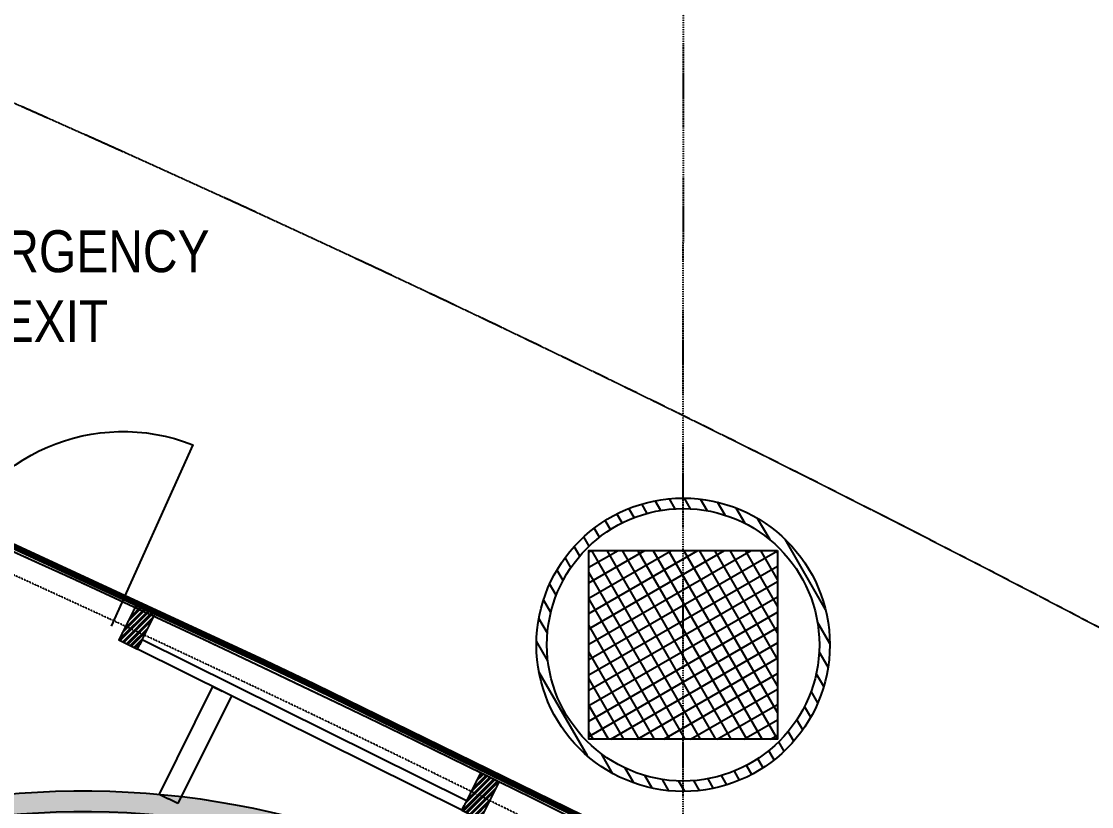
# Model space of a CAD drawing. Header units: millimetres. Extents: x 1734 to 22014, y 983 to 3953.
# Drawn here: x 3899 to 4409, y 2965 to 3339 of the extents above; entities that cross this region are included whole.
import ezdxf

# ---------------------------------------------------------------- set-up
doc = ezdxf.new("R2010")
doc.units = ezdxf.units.MM
for name, pattern in [('DASH', [0.35, 0.25, -0.1]), ('DASHDOT', [25.4, 12.7, -6.35, 0, -6.35]), ('HIDDEN1', [0.375, 0.25, -0.125])]:
    doc.linetypes.add(name, pattern=pattern)
for name, color, linetype in [('LAY_new wall', 6, 'Continuous'), ('LAY_new wall hatch', 8, 'Continuous'), ('SURVEY_ hatch', 8, 'Continuous'), ('SURVEY_axis', 8, 'Continuous'), ('SURVEY_doors', 2, 'Continuous'), ('SURVEY_leaseline', 30, 'Continuous'), ('SURVEY_proiections', 8, 'Continuous'), ('SURVEY_structures', 4, 'Continuous'), ('SURVEY_walls', 6, 'Continuous'), ('SURVEY_walls_patt', 8, 'Continuous'), ('SURVEY_window', 2, 'Continuous'), ('TEXT', 3, 'Continuous')]:
    doc.layers.add(name, color=color, linetype=linetype)
doc.styles.add('Detail 1-50', font='Arial Narrow.ttf', dxfattribs={"height": 0.125})

msp = doc.modelspace()

# ---------------------------------------------------------------- hatches: boundary and pattern name
at = {"layer": 'LAY_new wall hatch'}
h = msp.add_hatch(color=144, dxfattribs=at)
h.dxf.hatch_style = 1
edge = h.paths.add_edge_path()
edge.add_arc((3928.468, 2572.072), 390, 317.57455, 478.57681)
edge.add_line((3741.916, 2914.561), (3737.133, 2923.342))
edge.add_arc((3928.468, 2572.072), 400, -42.42545, 118.57681, ccw=False)
edge.add_line((4223.73, 2302.22), (4216.348, 2308.966))
at = {"layer": 'SURVEY_ hatch'}
h = msp.add_hatch(dxfattribs=at)
h.set_pattern_fill('ANSI32', color=144, scale=0.2, angle=-105.02541, style=0)
h.set_pattern_definition([(45, (2030.9193, 1353.3779), (-1.3470384, 1.3470384), []), (45, (2031.8174, 1353.3779), (-1.3470384, 1.3470384), [])])
h.paths.add_polyline_path([(4281.223, 2897.883), (4290.166, 2893.408), (4281.217, 2875.523), (4272.274, 2879.997)])
h.paths.add_polyline_path([(4108.864, 2962.855), (4117.807, 2958.38), (4126.756, 2976.266), (4117.813, 2980.741)])
h.paths.add_polyline_path([(3963.045, 3057.532), (3954.102, 3062.007), (3945.152, 3044.121), (3954.095, 3039.646)])
h.paths.add_polyline_path([(3785.391, 3134.839), (3794.556, 3130.837), (3786.552, 3112.508), (3777.388, 3116.51)])
h.paths.add_polyline_path([(3616.627, 3206.323), (3609.037, 3187.819), (3618.289, 3184.024), (3625.93, 3202.577)])
h.paths.add_polyline_path([(3446.302, 3274.005), (3455.637, 3270.419), (3448.465, 3251.749), (3439.131, 3255.335)])
h.paths.add_polyline_path([(3274.757, 3337.736), (3284.092, 3334.15), (3276.92, 3315.48), (3267.585, 3319.066)])
at = {"layer": 'SURVEY_walls_patt'}
h = msp.add_hatch(dxfattribs=at)
h.set_pattern_fill('ANSI31', color=144, scale=2, angle=-105.02541, style=0)
h.set_pattern_definition([(299.974586, (20741.6905, 57719.2776), (5.5006691, 3.17256045), [])])
edge = h.paths.add_edge_path()
edge.add_arc((4214.507, 3041.767), 70, 0, 360)
edge = h.paths.add_edge_path(flags=17)
edge.add_arc((4214.507, 3041.767), 65, 0, 360)
h = msp.add_hatch(dxfattribs=at)
h.set_pattern_fill('ANSI37', color=144, scale=2, angle=-105.02541, style=0)
h.set_pattern_definition([(299.974586, (20741.6905, 57719.2776), (5.5006691, 3.17256045), []), (29.974586, (20741.6905, 57719.2776), (-3.17256045, 5.5006691), [])])
h.paths.add_polyline_path([(4259.533, 3086.745), (4259.493, 2996.745), (4169.493, 2996.785), (4169.533, 3086.785)])

# ---------------------------------------------------------------- linework, layer by layer
at = {"layer": 'LAY_new wall', "color": 6}
for p, q in [((3956.317, 3044.125), (3955.206, 3041.886)), ((4111.086, 2967.334), (3956.317, 3044.125)), ((3954.095, 3039.646), (3955.206, 3041.886)), ((4108.864, 2962.855), (3954.095, 3039.646)), ((3989.965, 3021.849), (3964.461, 2970.449)), ((3989.965, 3021.849), (3994.444, 3019.627)), ((3998.923, 3017.404), (3994.444, 3019.627)), ((3998.923, 3017.404), (3973.419, 2966.004)), ((3964.461, 2970.449), (3968.94, 2968.227)), ((3973.419, 2966.004), (3968.94, 2968.227)), ((4108.864, 2962.855), (4109.975, 2965.094)), ((4111.086, 2967.334), (4109.975, 2965.094))]:
    msp.add_line(p, q, dxfattribs=at)
at = {"layer": 'LAY_new wall', "color": 144}
msp.add_lwpolyline([(4216.348, 2308.966, 0.8465794), (3741.916, 2914.561), (3737.133, 2923.342, -0.8465794), (4223.73, 2302.22)], format="xyb", close=True, dxfattribs=at)
at = {"layer": 'SURVEY_axis', "color": 144, "linetype": 'DASHDOT', "ltscale": 0.04}
msp.add_line((4213.622, 1032.667), (4214.845, 3788.913), dxfattribs=at)
at = {"layer": 'SURVEY_doors', "color": 144}
msp.add_lwpolyline([(3783.991, 3122.02), (3823.314, 3208.287, -0.4127419), (3862.797, 3086.354, -0.4129526), (3980.46, 3137.165), (3941.602, 3050.688)], format="xyb", dxfattribs=at)
at = {"layer": 'SURVEY_leaseline', "color": 144, "linetype": 'DASHDOT', "ltscale": 0.02, "const_width": 3}
msp.add_lwpolyline([(3177.546, 3374.689), (3334.477, 3318.803), (3356.038, 3310.842), (3508.038, 3252.749), (3617.604, 3208.704), (3672.939, 3185.756), (3705.252, 3172.136), (3843.725, 3111.901), (3881.642, 3094.875), (4013.028, 3034.066), (4037.536, 3022.408), (4174.935, 2955.188), (4191.986, 2946.623), (4335.03, 2872.784), (4349.729, 2864.993), (4407.604, 2833.943), (4406.786, 2780.064), (4401.832, 2610.955), (4401.386, 2596.105), (4395.684, 2424.484), (4395.426, 2413.632), (4388.515, 2242.293), (4387.989, 2229.984), (4379.269, 2041.251)], dxfattribs=at)
at = {"layer": 'SURVEY_proiections', "color": 144, "linetype": 'DASH'}
msp.add_lwpolyline([(4512.561, 1032.667, 0.0164173), (4609.503, 2943.23, 0.0646111), (2608.916, 3746.914, 0.0071075), (2376.458, 3803.349)], format="xyb", dxfattribs=at)
at = {"layer": 'SURVEY_structures', "color": 144}
msp.add_lwpolyline([(4259.533, 3086.745), (4259.493, 2996.745), (4169.493, 2996.785), (4169.533, 3086.785)], close=True, dxfattribs=at)
at = {"layer": 'SURVEY_walls', "color": 144}
for radius in [70, 65]:
    msp.add_circle((4214.507, 3041.767), radius, dxfattribs=at)
at = {"layer": 'SURVEY_window', "color": 144}
msp.add_lwpolyline([(2330.052, 3616.563, -0.0679318), (4407.604, 2833.943, -0.0147064), (4320.098, 1134.204), (4317.592, 1134.301, 0.0146975), (4405.071, 2832.472, 0.0681437), (2329.519, 3614.12, 1.15702)], format="xyb", dxfattribs=at)
for points in [[(3963.045, 3057.532), (3954.102, 3062.007), (3945.152, 3044.121), (3954.095, 3039.646), (3963.045, 3057.532)], [(4108.864, 2962.855), (4117.807, 2958.38), (4126.756, 2976.266), (4117.813, 2980.741), (4108.864, 2962.855)]]:
    msp.add_lwpolyline(points, dxfattribs=at)
at = {"layer": 'SURVEY_window', "color": 144, "linetype": 'HIDDEN1', "ltscale": 0.3}
for radius, start in [(8174.476, 61.5670873), (8164.476, 61.6099472)]:
    msp.add_arc((512.962, -4355.96), radius, start, 77.1603668, dxfattribs=at)

# ---------------------------------------------------------------- texts
at = {"layer": 'TEXT', "color": 144, "insert": (3914.68, 3239.528), "char_height": 20, "attachment_point": 2, "style": 'Detail 1-50'}
msp.add_mtext('EMERGENCY \\PEXIT', dxfattribs=at)

doc.saveas('drawing.dxf')
